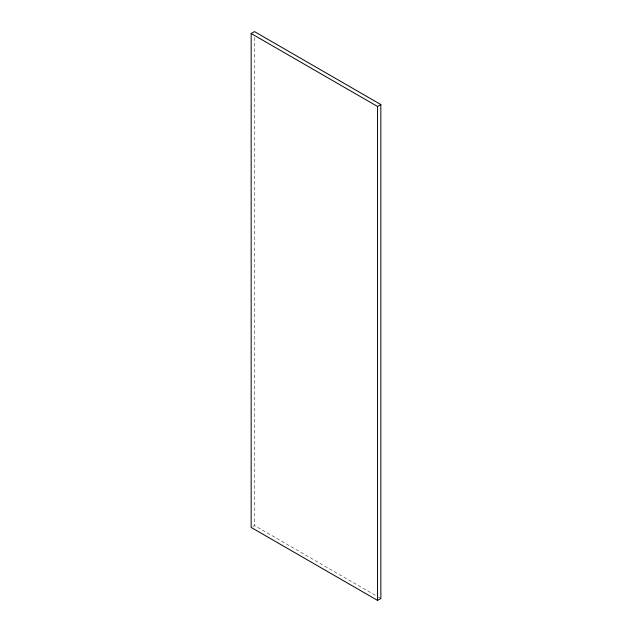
<?xml version="1.0" encoding="UTF-8"?>
<svg xmlns="http://www.w3.org/2000/svg" width="632" height="632" viewBox="0 0 632 632"><rect width="100%" height="100%" fill="white"/><g stroke="black" fill="none" stroke-linecap="round" stroke-linejoin="round"><path stroke-width="0.47" stroke-dasharray="3.16 2.37" d="M252.808 526.48L254.459 525.524L377.43 596.521M378.284 597.011L380.843 598.488M254.459 37.517L254.459 525.524"/><path stroke-width="0.95" d="M251.157 33.512L254.459 31.6L380.843 104.564L380.843 598.488L377.541 600.4L251.157 527.436L251.157 33.512L377.541 106.476L380.843 104.564M377.541 106.476L377.541 600.4"/></g></svg>
